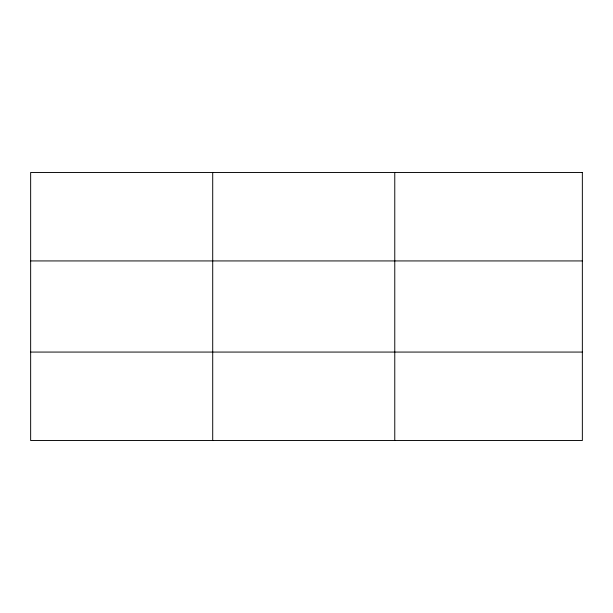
<?xml version="1.0" encoding="UTF-8"?>
<svg xmlns="http://www.w3.org/2000/svg" width="613" height="613" viewBox="0 0 613 613"><rect width="100%" height="100%" fill="white"/><g stroke="black" fill="none" stroke-linecap="round" stroke-linejoin="round"><path stroke-width="0.92" d="M212.711 172.468L212.711 440.532M394.772 172.468L394.772 440.532M30.65 260.931L582.35 260.931M30.65 352.069L582.35 352.069M582.35 172.468L582.35 440.532L30.65 440.532L30.65 172.468L582.35 172.468"/></g></svg>
